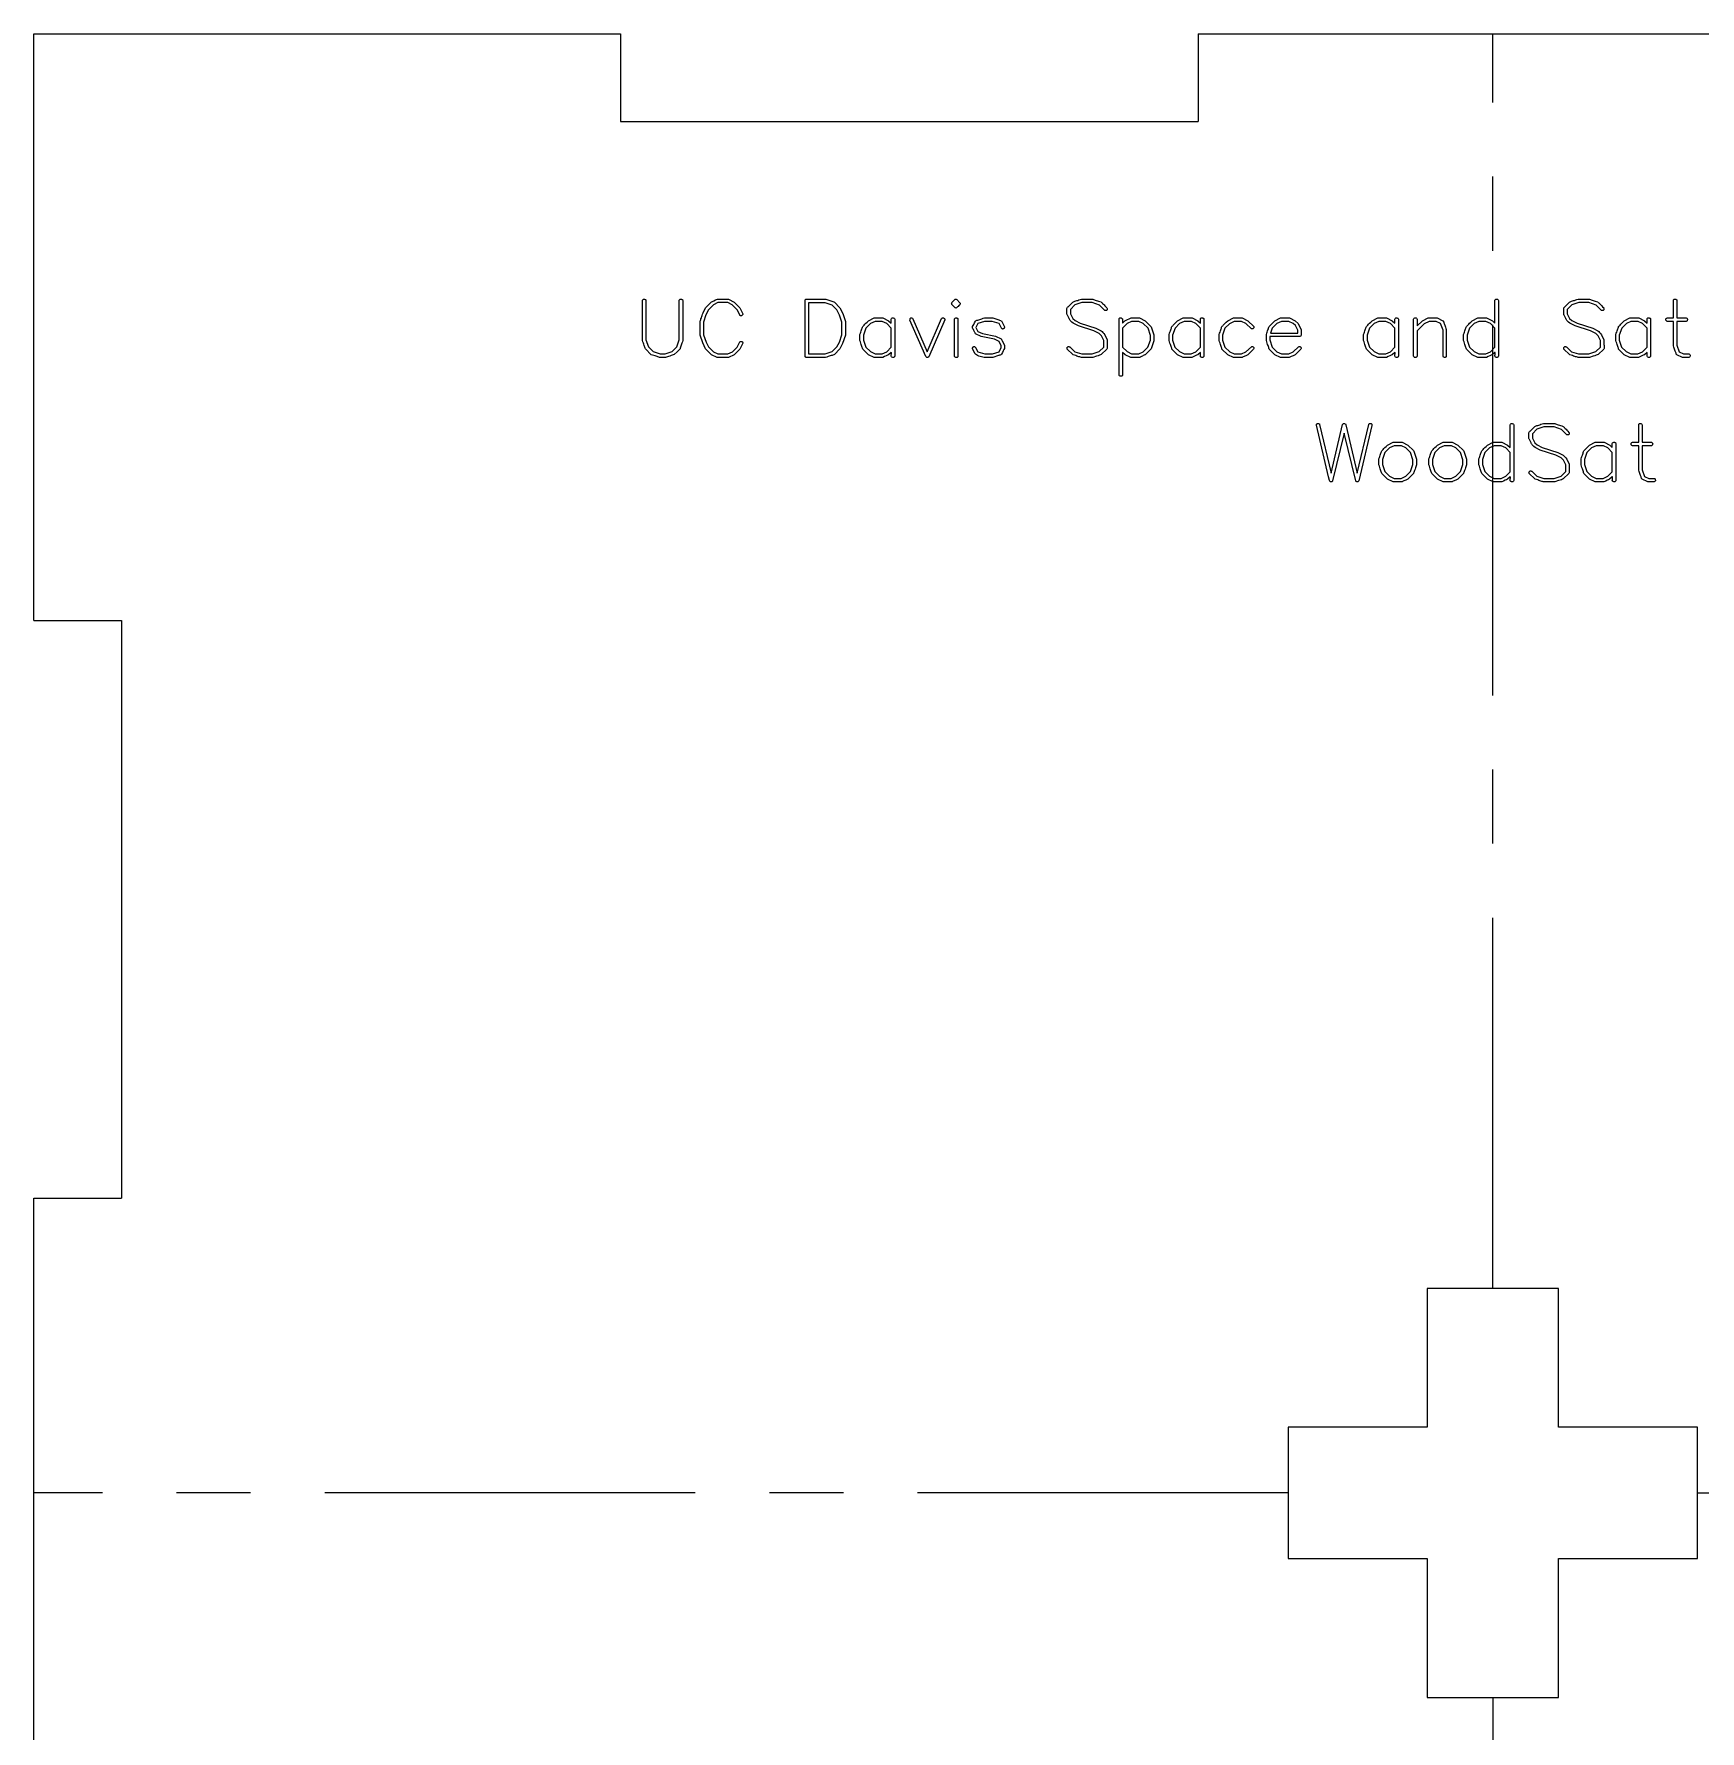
# Model space of a CAD drawing. Header units: millimetres. Extents: x 0 to 100, y -15 to 100.
# Drawn here: x 0 to 57.1, y 41.8 to 100 of the extents above; entities that cross this region are included whole.
import ezdxf

# ---------------------------------------------------------------- set-up
doc = ezdxf.new("R2010")
doc.units = ezdxf.units.MM
doc.linetypes.add('CENTERX2', pattern=[20.32, 12.7, -2.54, 2.54, -2.54])

msp = doc.modelspace()

# ---------------------------------------------------------------- linework, layer by layer
at = {"color": 7, "linetype": 'Continuous', "lineweight": 25}
for p, q in [((0, 79.9), (0, 100)), ((0, 100), (20.1, 100)), ((20.1, 100), (20.1, 97)), ((39.9, 100), (39.9, 97)), ((39.9, 100), (60.1, 100)), ((20.1, 97), (39.9, 97)), ((0, 79.9), (3, 79.9)), ((3, 79.9), (3, 60.1)), ((0, 39.9), (0, 60.1)), ((0, 60.1), (3, 60.1)), ((52.25, 57.013), (47.75, 57.013)), ((47.75, 57.013), (47.75, 52.25)), ((52.25, 52.25), (52.25, 57.013)), ((47.75, 52.25), (42.987, 52.25)), ((42.987, 52.25), (42.987, 47.75)), ((57.013, 52.25), (52.25, 52.25)), ((57.013, 47.75), (57.013, 52.25)), ((42.987, 47.75), (47.75, 47.75)), ((47.75, 47.75), (47.75, 42.987)), ((52.25, 42.987), (52.25, 47.75)), ((52.25, 47.75), (57.013, 47.75)), ((47.75, 42.987), (52.25, 42.987))]:
    msp.add_line(p, q, dxfattribs=at)
at = {"color": 7, "linetype": 'CENTERX2'}
for p, q in [((50, 57.013), (50, 100)), ((42.987, 50), (0, 50)), ((57.013, 50), (100, 50)), ((50, 42.987), (50, 0))]:
    msp.add_line(p, q, dxfattribs=at)
at = {"color": 7, "linetype": 'Continuous', "flags": 128}
for points in [[(20.973, 90.883), (20.976, 90.867), (20.976, 90.867), (20.976, 89.514), (20.976, 89.514), (21.057, 89.273), (21.057, 89.273), (21.217, 89.113), (21.217, 89.113), (21.464, 89.032), (21.464, 89.032), (21.634, 89.032), (21.634, 89.032), (21.875, 89.113), (21.875, 89.113), (22.035, 89.273), (22.035, 89.273), (22.119, 89.523), (22.119, 89.523), (22.119, 90.875), (22.119, 90.875), (22.126, 90.889), (22.136, 90.901), (22.148, 90.908), (22.163, 90.913), (22.163, 90.913), (22.189, 90.911), (22.209, 90.905), (22.224, 90.896), (22.232, 90.883), (22.232, 90.883), (22.238, 90.867), (22.238, 90.867), (22.238, 89.497), (22.238, 89.497), (22.222, 89.451), (22.208, 89.408), (22.194, 89.368), (22.182, 89.331), (22.17, 89.296), (22.16, 89.265), (22.151, 89.237), (22.142, 89.212), (22.142, 89.212), (22.043, 89.11), (21.94, 89.011), (21.94, 89.011), (21.913, 89.001), (21.879, 88.989), (21.839, 88.976), (21.794, 88.962), (21.748, 88.947), (21.709, 88.934), (21.677, 88.923), (21.65, 88.913), (21.65, 88.913), (21.44, 88.913), (21.44, 88.913), (21.415, 88.921), (21.387, 88.931), (21.356, 88.941), (21.323, 88.952), (21.286, 88.964), (21.246, 88.977), (21.204, 88.991), (21.158, 89.005), (21.158, 89.005), (20.956, 89.206), (20.956, 89.206), (20.947, 89.232), (20.937, 89.261), (20.926, 89.293), (20.914, 89.328), (20.902, 89.366), (20.888, 89.407), (20.873, 89.45), (20.857, 89.497), (20.857, 89.497), (20.857, 90.875), (20.857, 90.875), (20.864, 90.889), (20.875, 90.901), (20.888, 90.908), (20.906, 90.913), (20.906, 90.913), (20.927, 90.911), (20.945, 90.905), (20.961, 90.896), (20.973, 90.883)], [(24, 90.811), (24.192, 90.612), (24.192, 90.612), (24.293, 90.408), (24.293, 90.408), (24.291, 90.388), (24.286, 90.372), (24.278, 90.358), (24.266, 90.347), (24.266, 90.347), (24.246, 90.341), (24.236, 90.338), (24.236, 90.338), (24.225, 90.339), (24.217, 90.341), (24.217, 90.341), (24.209, 90.344), (24.202, 90.35), (24.195, 90.359), (24.188, 90.371), (24.188, 90.371), (24.101, 90.544), (24.101, 90.544), (23.933, 90.714), (23.933, 90.714), (23.777, 90.794), (23.777, 90.794), (23.442, 90.794), (23.442, 90.794), (23.288, 90.713), (23.288, 90.713), (23.12, 90.548), (23.12, 90.548), (23.031, 90.37), (23.031, 90.37), (22.952, 90.128), (22.952, 90.128), (22.952, 89.69), (22.952, 89.69), (23.036, 89.437), (23.036, 89.437), (23.123, 89.275), (23.123, 89.275), (23.288, 89.11), (23.288, 89.11), (23.444, 89.032), (23.444, 89.032), (23.779, 89.032), (23.779, 89.032), (23.936, 89.108), (23.936, 89.108), (24.101, 89.271), (24.101, 89.271), (24.193, 89.447), (24.193, 89.447), (24.202, 89.455), (24.215, 89.46), (24.231, 89.464), (24.25, 89.465), (24.25, 89.465), (24.266, 89.458), (24.279, 89.449), (24.288, 89.437), (24.293, 89.422), (24.293, 89.422), (24.293, 89.398), (24.293, 89.398), (24.273, 89.361), (24.25, 89.316), (24.223, 89.262), (24.192, 89.201), (24.192, 89.201), (23.997, 89.006), (23.997, 89.006), (23.804, 88.913), (23.804, 88.913), (23.411, 88.913), (23.411, 88.913), (23.218, 89.008), (23.218, 89.008), (23.018, 89.211), (23.018, 89.211), (22.923, 89.41), (22.923, 89.41), (22.833, 89.676), (22.833, 89.676), (22.833, 90.156), (22.833, 90.156), (22.842, 90.181), (22.851, 90.21), (22.861, 90.241), (22.874, 90.275), (22.887, 90.312), (22.901, 90.351), (22.917, 90.393), (22.934, 90.438), (22.934, 90.438), (23.02, 90.617), (23.02, 90.617), (23.221, 90.815), (23.221, 90.815), (23.259, 90.834), (23.305, 90.857), (23.36, 90.883), (23.425, 90.913), (23.425, 90.913), (23.804, 90.91), (23.804, 90.91), (24, 90.811)], [(27.419, 90.818), (27.432, 90.807), (27.432, 90.807), (27.624, 90.614), (27.624, 90.614), (27.719, 90.415), (27.719, 90.415), (27.81, 90.149), (27.81, 90.149), (27.81, 89.677), (27.81, 89.677), (27.711, 89.391), (27.711, 89.391), (27.621, 89.206), (27.621, 89.206), (27.432, 89.016), (27.432, 89.016), (27.41, 89.003), (27.41, 89.003), (27.385, 88.995), (27.358, 88.986), (27.327, 88.976), (27.294, 88.965), (27.257, 88.953), (27.217, 88.941), (27.174, 88.927), (27.129, 88.913), (27.129, 88.913), (26.467, 88.913), (26.467, 88.913), (26.452, 88.919), (26.441, 88.928), (26.433, 88.94), (26.429, 88.956), (26.429, 88.956), (26.429, 90.875), (26.429, 90.875), (26.436, 90.889), (26.446, 90.901), (26.459, 90.908), (26.475, 90.913), (26.475, 90.913), (27.137, 90.913), (27.137, 90.913), (27.419, 90.818)], [(27.356, 90.703), (27.115, 90.783), (27.115, 90.783), (26.548, 90.786), (26.548, 90.786), (26.548, 89.032), (26.548, 89.032), (27.113, 89.032), (27.113, 89.032), (27.359, 89.113), (27.359, 89.113), (27.519, 89.274), (27.519, 89.274), (27.603, 89.433), (27.603, 89.433), (27.69, 89.691), (27.69, 89.691), (27.69, 90.122), (27.69, 90.122), (27.609, 90.366), (27.609, 90.366), (27.519, 90.544), (27.519, 90.544), (27.356, 90.703)], [(31.631, 90.902), (31.737, 90.789), (31.737, 90.789), (31.743, 90.774), (31.745, 90.761), (31.745, 90.761), (31.743, 90.744), (31.734, 90.726), (31.721, 90.708), (31.702, 90.689), (31.702, 90.689), (31.675, 90.663), (31.655, 90.644), (31.641, 90.63), (31.634, 90.621), (31.634, 90.621), (31.615, 90.611), (31.596, 90.607), (31.596, 90.607), (31.584, 90.609), (31.574, 90.613), (31.574, 90.613), (31.558, 90.624), (31.558, 90.624), (31.458, 90.731), (31.458, 90.731), (31.455, 90.737), (31.454, 90.746), (31.453, 90.759), (31.452, 90.775), (31.452, 90.775), (31.461, 90.792), (31.461, 90.792), (31.564, 90.899), (31.564, 90.899), (31.576, 90.91), (31.596, 90.913), (31.596, 90.913), (31.612, 90.91), (31.631, 90.902)], [(36.294, 90.91), (36.318, 90.901), (36.346, 90.892), (36.376, 90.881), (36.41, 90.87), (36.446, 90.857), (36.485, 90.844), (36.528, 90.83), (36.573, 90.815), (36.573, 90.815), (36.588, 90.802), (36.606, 90.785), (36.626, 90.764), (36.651, 90.74), (36.677, 90.713), (36.707, 90.682), (36.74, 90.647), (36.775, 90.609), (36.775, 90.609), (36.783, 90.593), (36.786, 90.576), (36.786, 90.576), (36.785, 90.566), (36.783, 90.559), (36.783, 90.559), (36.778, 90.545), (36.769, 90.534), (36.757, 90.526), (36.742, 90.52), (36.742, 90.52), (36.725, 90.521), (36.71, 90.523), (36.699, 90.526), (36.69, 90.531), (36.69, 90.531), (36.516, 90.711), (36.516, 90.711), (36.27, 90.794), (36.27, 90.794), (35.919, 90.794), (35.919, 90.794), (35.679, 90.715), (35.679, 90.715), (35.524, 90.558), (35.524, 90.558), (35.524, 90.414), (35.524, 90.414), (35.606, 90.254), (35.606, 90.254), (35.682, 90.181), (35.682, 90.181), (35.862, 90.094), (35.862, 90.094), (36.399, 89.916), (36.399, 89.916), (36.578, 89.824), (36.578, 89.824), (36.605, 89.799), (36.634, 89.767), (36.667, 89.729), (36.704, 89.685), (36.704, 89.685), (36.783, 89.523), (36.783, 89.523), (36.784, 89.497), (36.784, 89.468), (36.785, 89.435), (36.785, 89.399), (36.785, 89.36), (36.786, 89.318), (36.786, 89.273), (36.786, 89.225), (36.786, 89.225), (36.775, 89.203), (36.775, 89.203), (36.581, 89.013), (36.581, 89.013), (36.553, 89.001), (36.516, 88.987), (36.469, 88.971), (36.414, 88.953), (36.414, 88.953), (36.288, 88.913), (36.288, 88.913), (35.897, 88.913), (35.897, 88.913), (35.872, 88.921), (35.844, 88.93), (35.814, 88.94), (35.781, 88.95), (35.744, 88.963), (35.705, 88.976), (35.663, 88.99), (35.618, 89.006), (35.618, 89.006), (35.602, 89.016), (35.602, 89.016), (35.41, 89.201), (35.41, 89.201), (35.406, 89.217), (35.405, 89.244), (35.405, 89.244), (35.411, 89.258), (35.421, 89.27), (35.433, 89.279), (35.448, 89.286), (35.448, 89.286), (35.466, 89.285), (35.48, 89.283), (35.491, 89.279), (35.5, 89.273), (35.5, 89.273), (35.674, 89.109), (35.674, 89.109), (35.916, 89.032), (35.916, 89.032), (36.27, 89.032), (36.27, 89.032), (36.509, 89.113), (36.509, 89.113), (36.667, 89.267), (36.667, 89.267), (36.667, 89.497), (36.667, 89.497), (36.585, 89.657), (36.585, 89.657), (36.506, 89.735), (36.506, 89.735), (36.327, 89.822), (36.327, 89.822), (35.794, 89.998), (35.794, 89.998), (35.612, 90.09), (35.612, 90.09), (35.574, 90.125), (35.538, 90.161), (35.538, 90.161), (35.517, 90.182), (35.501, 90.202), (35.488, 90.221), (35.481, 90.239), (35.481, 90.239), (35.475, 90.253), (35.466, 90.27), (35.456, 90.291), (35.444, 90.315), (35.432, 90.339), (35.422, 90.36), (35.413, 90.378), (35.405, 90.393), (35.405, 90.393), (35.405, 90.596), (35.405, 90.596), (35.411, 90.616), (35.428, 90.635), (35.438, 90.645), (35.446, 90.651), (35.451, 90.656), (35.454, 90.658), (35.454, 90.658), (35.605, 90.81), (35.605, 90.81), (35.624, 90.821), (35.624, 90.821), (35.648, 90.83), (35.676, 90.839), (35.706, 90.849), (35.74, 90.86), (35.776, 90.871), (35.815, 90.883), (35.858, 90.896), (35.903, 90.91), (35.903, 90.91), (35.913, 90.913), (35.913, 90.913), (36.294, 90.91)], [(50.185, 90.886), (50.19, 90.867), (50.19, 90.867), (50.19, 88.954), (50.19, 88.954), (50.185, 88.938), (50.176, 88.926), (50.162, 88.918), (50.144, 88.913), (50.144, 88.913), (50.121, 88.914), (50.103, 88.919), (50.088, 88.927), (50.077, 88.939), (50.077, 88.939), (50.071, 88.952), (50.071, 88.952), (50.073, 88.984), (50.075, 89.011), (50.076, 89.035), (50.076, 89.054), (50.076, 89.069), (50.075, 89.08), (50.073, 89.086), (50.071, 89.088), (50.071, 89.088), (49.98, 89.006), (49.98, 89.006), (49.942, 88.987), (49.897, 88.966), (49.844, 88.941), (49.783, 88.913), (49.783, 88.913), (49.486, 88.913), (49.486, 88.913), (49.291, 89.007), (49.291, 89.007), (49.097, 89.203), (49.097, 89.203), (49.089, 89.229), (49.079, 89.257), (49.068, 89.289), (49.057, 89.323), (49.044, 89.361), (49.031, 89.401), (49.016, 89.444), (49, 89.491), (49, 89.491), (49, 89.697), (49, 89.697), (49.016, 89.742), (49.03, 89.783), (49.044, 89.822), (49.056, 89.858), (49.067, 89.891), (49.077, 89.922), (49.087, 89.949), (49.094, 89.974), (49.094, 89.974), (49.097, 89.977), (49.107, 89.987), (49.122, 90.002), (49.144, 90.023), (49.172, 90.051), (49.205, 90.085), (49.245, 90.125), (49.291, 90.171), (49.291, 90.171), (49.486, 90.267), (49.486, 90.267), (49.505, 90.27), (49.505, 90.27), (49.788, 90.267), (49.788, 90.267), (49.983, 90.174), (49.983, 90.174), (50.071, 90.086), (50.071, 90.086), (50.071, 90.872), (50.071, 90.872), (50.078, 90.888), (50.088, 90.9), (50.102, 90.908), (50.12, 90.913), (50.12, 90.913), (50.142, 90.911), (50.16, 90.906), (50.174, 90.898), (50.185, 90.886)], [(53.317, 90.91), (53.342, 90.901), (53.37, 90.892), (53.4, 90.881), (53.434, 90.87), (53.47, 90.857), (53.509, 90.844), (53.551, 90.83), (53.596, 90.815), (53.596, 90.815), (53.612, 90.802), (53.629, 90.785), (53.65, 90.764), (53.674, 90.74), (53.701, 90.713), (53.731, 90.682), (53.763, 90.647), (53.799, 90.609), (53.799, 90.609), (53.807, 90.593), (53.81, 90.576), (53.81, 90.576), (53.809, 90.566), (53.807, 90.559), (53.807, 90.559), (53.801, 90.545), (53.793, 90.534), (53.781, 90.526), (53.766, 90.52), (53.766, 90.52), (53.749, 90.521), (53.734, 90.523), (53.722, 90.526), (53.714, 90.531), (53.714, 90.531), (53.54, 90.711), (53.54, 90.711), (53.294, 90.794), (53.294, 90.794), (52.943, 90.794), (52.943, 90.794), (52.703, 90.715), (52.703, 90.715), (52.548, 90.558), (52.548, 90.558), (52.548, 90.414), (52.548, 90.414), (52.629, 90.254), (52.629, 90.254), (52.706, 90.181), (52.706, 90.181), (52.885, 90.094), (52.885, 90.094), (53.423, 89.916), (53.423, 89.916), (53.602, 89.824), (53.602, 89.824), (53.629, 89.799), (53.658, 89.767), (53.691, 89.729), (53.728, 89.685), (53.728, 89.685), (53.807, 89.523), (53.807, 89.523), (53.808, 89.497), (53.808, 89.468), (53.808, 89.435), (53.809, 89.399), (53.809, 89.36), (53.81, 89.318), (53.81, 89.273), (53.81, 89.225), (53.81, 89.225), (53.799, 89.203), (53.799, 89.203), (53.605, 89.013), (53.605, 89.013), (53.577, 89.001), (53.539, 88.987), (53.493, 88.971), (53.438, 88.953), (53.438, 88.953), (53.312, 88.913), (53.312, 88.913), (52.921, 88.913), (52.921, 88.913), (52.896, 88.921), (52.868, 88.93), (52.838, 88.94), (52.805, 88.95), (52.768, 88.963), (52.729, 88.976), (52.687, 88.99), (52.642, 89.006), (52.642, 89.006), (52.625, 89.016), (52.625, 89.016), (52.434, 89.201), (52.434, 89.201), (52.43, 89.217), (52.429, 89.244), (52.429, 89.244), (52.435, 89.258), (52.445, 89.27), (52.457, 89.279), (52.472, 89.286), (52.472, 89.286), (52.49, 89.285), (52.504, 89.283), (52.515, 89.279), (52.524, 89.273), (52.524, 89.273), (52.698, 89.109), (52.698, 89.109), (52.94, 89.032), (52.94, 89.032), (53.294, 89.032), (53.294, 89.032), (53.533, 89.113), (53.533, 89.113), (53.69, 89.267), (53.69, 89.267), (53.69, 89.497), (53.69, 89.497), (53.609, 89.657), (53.609, 89.657), (53.53, 89.735), (53.53, 89.735), (53.35, 89.822), (53.35, 89.822), (52.817, 89.998), (52.817, 89.998), (52.635, 90.09), (52.635, 90.09), (52.598, 90.125), (52.562, 90.161), (52.562, 90.161), (52.541, 90.182), (52.525, 90.202), (52.512, 90.221), (52.505, 90.239), (52.505, 90.239), (52.499, 90.253), (52.49, 90.27), (52.48, 90.291), (52.468, 90.315), (52.456, 90.339), (52.445, 90.36), (52.436, 90.378), (52.429, 90.393), (52.429, 90.393), (52.429, 90.596), (52.429, 90.596), (52.435, 90.616), (52.452, 90.635), (52.462, 90.645), (52.47, 90.651), (52.475, 90.656), (52.478, 90.658), (52.478, 90.658), (52.628, 90.81), (52.628, 90.81), (52.647, 90.821), (52.647, 90.821), (52.672, 90.83), (52.7, 90.839), (52.73, 90.849), (52.764, 90.86), (52.8, 90.871), (52.839, 90.883), (52.881, 90.896), (52.926, 90.91), (52.926, 90.91), (52.937, 90.913), (52.937, 90.913), (53.317, 90.91)], [(56.31, 90.866), (56.31, 90.27), (56.31, 90.27), (56.628, 90.27), (56.628, 90.27), (56.644, 90.264), (56.656, 90.254), (56.664, 90.241), (56.669, 90.224), (56.669, 90.224), (56.667, 90.202), (56.663, 90.184), (56.655, 90.17), (56.644, 90.16), (56.644, 90.16), (56.623, 90.151), (56.623, 90.151), (56.31, 90.151), (56.31, 90.151), (56.31, 89.33), (56.31, 89.33), (56.388, 89.101), (56.388, 89.101), (56.535, 89.032), (56.535, 89.032), (56.715, 89.032), (56.715, 89.032), (56.735, 89.025), (56.75, 89.013), (56.758, 88.995), (56.761, 88.972), (56.761, 88.972), (56.759, 88.953), (56.753, 88.939), (56.753, 88.939), (56.737, 88.922), (56.715, 88.913), (56.715, 88.913), (56.503, 88.913), (56.503, 88.913), (56.306, 89.009), (56.306, 89.009), (56.296, 89.016), (56.288, 89.027), (56.282, 89.04), (56.278, 89.058), (56.278, 89.058), (56.27, 89.08), (56.262, 89.104), (56.252, 89.132), (56.241, 89.163), (56.23, 89.196), (56.218, 89.232), (56.205, 89.27), (56.19, 89.312), (56.19, 89.312), (56.19, 90.151), (56.19, 90.151), (55.974, 90.151), (55.974, 90.151), (55.958, 90.157), (55.946, 90.166), (55.937, 90.176), (55.931, 90.188), (55.931, 90.188), (55.929, 90.199), (55.929, 90.213), (55.929, 90.213), (55.932, 90.236), (55.943, 90.251), (55.959, 90.263), (55.976, 90.27), (55.976, 90.27), (56.19, 90.27), (56.19, 90.27), (56.19, 90.874), (56.19, 90.874), (56.196, 90.889), (56.206, 90.9), (56.22, 90.908), (56.237, 90.913), (56.237, 90.913), (56.266, 90.91), (56.287, 90.901), (56.302, 90.886), (56.31, 90.866)], [(29.292, 90.174), (29.381, 90.086), (29.381, 90.086), (29.381, 90.229), (29.381, 90.229), (29.387, 90.245), (29.397, 90.257), (29.411, 90.266), (29.429, 90.27), (29.429, 90.27), (29.451, 90.269), (29.469, 90.264), (29.484, 90.256), (29.494, 90.246), (29.494, 90.246), (29.5, 90.224), (29.5, 90.224), (29.5, 88.959), (29.5, 88.959), (29.496, 88.944), (29.488, 88.931), (29.477, 88.921), (29.463, 88.913), (29.463, 88.913), (29.432, 88.915), (29.407, 88.923), (29.39, 88.935), (29.381, 88.952), (29.381, 88.952), (29.383, 88.984), (29.384, 89.011), (29.385, 89.035), (29.386, 89.054), (29.385, 89.069), (29.384, 89.08), (29.383, 89.086), (29.381, 89.088), (29.381, 89.088), (29.289, 89.006), (29.289, 89.006), (29.251, 88.987), (29.206, 88.966), (29.153, 88.941), (29.092, 88.913), (29.092, 88.913), (28.795, 88.913), (28.795, 88.913), (28.601, 89.007), (28.601, 89.007), (28.407, 89.203), (28.407, 89.203), (28.398, 89.229), (28.388, 89.257), (28.378, 89.289), (28.366, 89.323), (28.353, 89.361), (28.34, 89.401), (28.325, 89.444), (28.31, 89.491), (28.31, 89.491), (28.31, 89.697), (28.31, 89.697), (28.325, 89.742), (28.34, 89.783), (28.353, 89.822), (28.366, 89.858), (28.377, 89.891), (28.387, 89.922), (28.396, 89.949), (28.404, 89.974), (28.404, 89.974), (28.407, 89.977), (28.416, 89.987), (28.432, 90.002), (28.453, 90.023), (28.481, 90.051), (28.515, 90.085), (28.555, 90.125), (28.601, 90.171), (28.601, 90.171), (28.795, 90.267), (28.795, 90.267), (28.809, 90.27), (28.809, 90.27), (29.097, 90.267), (29.097, 90.267), (29.292, 90.174)], [(29.225, 90.074), (29.073, 90.151), (29.073, 90.151), (28.826, 90.151), (28.826, 90.151), (28.67, 90.074), (28.67, 90.074), (28.512, 89.917), (28.512, 89.917), (28.429, 89.679), (28.429, 89.679), (28.429, 89.511), (28.429, 89.511), (28.509, 89.269), (28.509, 89.269), (28.667, 89.112), (28.667, 89.112), (28.826, 89.032), (28.826, 89.032), (29.07, 89.032), (29.07, 89.032), (29.225, 89.109), (29.225, 89.109), (29.381, 89.261), (29.381, 89.261), (29.381, 89.922), (29.381, 89.922), (29.225, 90.074)], [(30.127, 90.24), (30.616, 89.107), (30.616, 89.107), (31.108, 90.243), (31.108, 90.243), (31.118, 90.255), (31.129, 90.263), (31.141, 90.268), (31.154, 90.27), (31.154, 90.27), (31.173, 90.266), (31.189, 90.259), (31.202, 90.25), (31.212, 90.238), (31.212, 90.238), (31.214, 90.224), (31.214, 90.203), (31.214, 90.203), (30.665, 88.934), (30.665, 88.934), (30.654, 88.925), (30.642, 88.918), (30.63, 88.914), (30.616, 88.913), (30.616, 88.913), (30.601, 88.915), (30.587, 88.921), (30.575, 88.931), (30.565, 88.945), (30.565, 88.945), (30.024, 90.197), (30.024, 90.197), (30.025, 90.217), (30.028, 90.234), (30.032, 90.246), (30.039, 90.255), (30.057, 90.266), (30.081, 90.27), (30.081, 90.27), (30.092, 90.269), (30.101, 90.264), (30.113, 90.256), (30.127, 90.24)], [(31.661, 90.243), (31.667, 90.224), (31.667, 90.224), (31.667, 88.953), (31.667, 88.953), (31.661, 88.937), (31.652, 88.926), (31.638, 88.917), (31.62, 88.913), (31.62, 88.913), (31.596, 88.915), (31.577, 88.92), (31.563, 88.929), (31.554, 88.942), (31.554, 88.942), (31.548, 88.953), (31.548, 88.953), (31.548, 90.227), (31.548, 90.227), (31.554, 90.242), (31.564, 90.254), (31.577, 90.263), (31.594, 90.27), (31.594, 90.27), (31.617, 90.269), (31.635, 90.263), (31.65, 90.255), (31.661, 90.243)], [(32.867, 90.267), (32.931, 90.246), (32.999, 90.224), (33.07, 90.199), (33.145, 90.173), (33.145, 90.173), (33.157, 90.164), (33.17, 90.149), (33.17, 90.149), (33.262, 89.958), (33.262, 89.958), (33.26, 89.939), (33.256, 89.923), (33.249, 89.91), (33.239, 89.902), (33.219, 89.892), (33.205, 89.888), (33.205, 89.888), (33.202, 89.888), (33.197, 89.888), (33.197, 89.888), (33.192, 89.89), (33.189, 89.891), (33.189, 89.891), (33.175, 89.9), (33.159, 89.917), (33.159, 89.917), (33.076, 90.075), (33.076, 90.075), (32.843, 90.151), (32.843, 90.151), (32.583, 90.151), (32.583, 90.151), (32.354, 90.076), (32.354, 90.076), (32.286, 89.944), (32.286, 89.944), (32.354, 89.808), (32.354, 89.808), (32.511, 89.73), (32.511, 89.73), (32.958, 89.642), (32.958, 89.642), (33.154, 89.548), (33.154, 89.548), (33.158, 89.542), (33.165, 89.529), (33.175, 89.51), (33.189, 89.484), (33.189, 89.484), (33.262, 89.336), (33.262, 89.336), (33.265, 89.326), (33.267, 89.313), (33.265, 89.298), (33.262, 89.28), (33.262, 89.28), (33.262, 89.261), (33.262, 89.246), (33.262, 89.234), (33.262, 89.224), (33.262, 89.224), (33.243, 89.186), (33.22, 89.141), (33.194, 89.087), (33.164, 89.026), (33.164, 89.026), (33.141, 89.009), (33.11, 88.996), (33.11, 88.996), (33.087, 88.988), (33.069, 88.982), (33.058, 88.978), (33.054, 88.977), (33.054, 88.977), (32.859, 88.913), (32.859, 88.913), (32.561, 88.913), (32.561, 88.913), (32.475, 88.937), (32.388, 88.963), (32.388, 88.963), (32.338, 88.983), (32.298, 89.004), (32.269, 89.028), (32.25, 89.053), (32.25, 89.053), (32.167, 89.215), (32.167, 89.215), (32.167, 89.233), (32.17, 89.247), (32.174, 89.258), (32.18, 89.265), (32.18, 89.265), (32.189, 89.274), (32.2, 89.281), (32.212, 89.285), (32.226, 89.286), (32.226, 89.286), (32.237, 89.285), (32.247, 89.281), (32.259, 89.272), (32.275, 89.255), (32.275, 89.255), (32.351, 89.106), (32.351, 89.106), (32.593, 89.032), (32.593, 89.032), (32.85, 89.032), (32.85, 89.032), (33.078, 89.109), (33.078, 89.109), (33.148, 89.254), (33.148, 89.254), (33.148, 89.315), (33.148, 89.315), (33.075, 89.465), (33.075, 89.465), (32.921, 89.54), (32.921, 89.54), (32.462, 89.633), (32.462, 89.633), (32.275, 89.727), (32.275, 89.727), (32.259, 89.743), (32.259, 89.743), (32.253, 89.757), (32.245, 89.773), (32.236, 89.792), (32.225, 89.815), (32.213, 89.84), (32.199, 89.868), (32.183, 89.899), (32.167, 89.933), (32.167, 89.933), (32.167, 89.946), (32.167, 89.946), (32.167, 89.963), (32.169, 89.973), (32.169, 89.973), (32.188, 90.007), (32.209, 90.048), (32.235, 90.097), (32.264, 90.155), (32.264, 90.155), (32.276, 90.169), (32.294, 90.179), (32.294, 90.179), (32.319, 90.187), (32.347, 90.196), (32.378, 90.206), (32.413, 90.217), (32.45, 90.228), (32.49, 90.241), (32.534, 90.255), (32.58, 90.27), (32.58, 90.27), (32.867, 90.267)], [(38.088, 90.171), (38.281, 89.98), (38.281, 89.98), (38.288, 89.958), (38.299, 89.929), (38.299, 89.929), (38.381, 89.687), (38.381, 89.687), (38.381, 89.488), (38.381, 89.488), (38.286, 89.206), (38.286, 89.206), (38.086, 89.007), (38.086, 89.007), (38.068, 88.999), (38.046, 88.989), (38.02, 88.976), (37.99, 88.961), (37.96, 88.946), (37.935, 88.933), (37.914, 88.922), (37.897, 88.913), (37.897, 88.913), (37.591, 88.913), (37.591, 88.913), (37.396, 89.008), (37.396, 89.008), (37.31, 89.088), (37.31, 89.088), (37.31, 88.314), (37.31, 88.314), (37.303, 88.297), (37.294, 88.285), (37.283, 88.276), (37.27, 88.273), (37.27, 88.273), (37.26, 88.271), (37.247, 88.27), (37.247, 88.27), (37.222, 88.273), (37.205, 88.282), (37.194, 88.296), (37.19, 88.316), (37.19, 88.316), (37.19, 90.232), (37.19, 90.232), (37.196, 90.247), (37.206, 90.258), (37.219, 90.266), (37.237, 90.27), (37.237, 90.27), (37.257, 90.268), (37.275, 90.263), (37.289, 90.253), (37.302, 90.24), (37.302, 90.24), (37.302, 90.212), (37.302, 90.177), (37.303, 90.136), (37.304, 90.089), (37.304, 90.089), (37.391, 90.171), (37.391, 90.171), (37.43, 90.19), (37.477, 90.213), (37.534, 90.24), (37.6, 90.27), (37.6, 90.27), (37.893, 90.267), (37.893, 90.267), (38.088, 90.171)], [(38.02, 90.074), (37.865, 90.151), (37.865, 90.151), (37.618, 90.151), (37.618, 90.151), (37.465, 90.076), (37.465, 90.076), (37.31, 89.922), (37.31, 89.922), (37.31, 89.261), (37.31, 89.261), (37.463, 89.112), (37.463, 89.112), (37.619, 89.032), (37.619, 89.032), (37.864, 89.032), (37.864, 89.032), (38.02, 89.107), (38.02, 89.107), (38.181, 89.269), (38.181, 89.269), (38.262, 89.506), (38.262, 89.506), (38.262, 89.671), (38.262, 89.671), (38.182, 89.914), (38.182, 89.914), (38.02, 90.074)], [(39.887, 90.174), (39.976, 90.086), (39.976, 90.086), (39.976, 90.229), (39.976, 90.229), (39.983, 90.245), (39.993, 90.257), (40.007, 90.266), (40.025, 90.27), (40.025, 90.27), (40.047, 90.269), (40.065, 90.264), (40.079, 90.256), (40.09, 90.246), (40.09, 90.246), (40.095, 90.224), (40.095, 90.224), (40.095, 88.959), (40.095, 88.959), (40.091, 88.944), (40.083, 88.931), (40.073, 88.921), (40.058, 88.913), (40.058, 88.913), (40.027, 88.915), (40.002, 88.923), (39.985, 88.935), (39.976, 88.952), (39.976, 88.952), (39.978, 88.984), (39.98, 89.011), (39.981, 89.035), (39.981, 89.054), (39.981, 89.069), (39.98, 89.08), (39.978, 89.086), (39.976, 89.088), (39.976, 89.088), (39.884, 89.006), (39.884, 89.006), (39.847, 88.987), (39.801, 88.966), (39.749, 88.941), (39.688, 88.913), (39.688, 88.913), (39.391, 88.913), (39.391, 88.913), (39.196, 89.007), (39.196, 89.007), (39.002, 89.203), (39.002, 89.203), (38.993, 89.229), (38.984, 89.257), (38.973, 89.289), (38.961, 89.323), (38.949, 89.361), (38.935, 89.401), (38.92, 89.444), (38.905, 89.491), (38.905, 89.491), (38.905, 89.697), (38.905, 89.697), (38.92, 89.742), (38.935, 89.783), (38.948, 89.822), (38.961, 89.858), (38.972, 89.891), (38.982, 89.922), (38.991, 89.949), (38.999, 89.974), (38.999, 89.974), (39.002, 89.977), (39.012, 89.987), (39.027, 90.002), (39.048, 90.023), (39.076, 90.051), (39.11, 90.085), (39.15, 90.125), (39.196, 90.171), (39.196, 90.171), (39.391, 90.267), (39.391, 90.267), (39.404, 90.27), (39.404, 90.27), (39.693, 90.267), (39.693, 90.267), (39.887, 90.174)], [(39.821, 90.074), (39.668, 90.151), (39.668, 90.151), (39.421, 90.151), (39.421, 90.151), (39.265, 90.074), (39.265, 90.074), (39.107, 89.917), (39.107, 89.917), (39.024, 89.679), (39.024, 89.679), (39.024, 89.511), (39.024, 89.511), (39.104, 89.269), (39.104, 89.269), (39.263, 89.112), (39.263, 89.112), (39.421, 89.032), (39.421, 89.032), (39.665, 89.032), (39.665, 89.032), (39.821, 89.109), (39.821, 89.109), (39.976, 89.261), (39.976, 89.261), (39.976, 89.922), (39.976, 89.922), (39.821, 90.074)], [(41.604, 90.173), (41.804, 89.974), (41.804, 89.974), (41.808, 89.959), (41.81, 89.945), (41.81, 89.945), (41.808, 89.928), (41.802, 89.918), (41.802, 89.918), (41.791, 89.906), (41.777, 89.898), (41.76, 89.893), (41.74, 89.891), (41.74, 89.891), (41.724, 89.896), (41.724, 89.896), (41.537, 90.077), (41.537, 90.077), (41.383, 90.151), (41.383, 90.151), (41.138, 90.151), (41.138, 90.151), (40.978, 90.071), (40.978, 90.071), (40.819, 89.912), (40.819, 89.912), (40.738, 89.673), (40.738, 89.673), (40.738, 89.505), (40.738, 89.505), (40.819, 89.269), (40.819, 89.269), (40.981, 89.109), (40.981, 89.109), (41.14, 89.032), (41.14, 89.032), (41.386, 89.032), (41.386, 89.032), (41.54, 89.106), (41.54, 89.106), (41.724, 89.278), (41.724, 89.278), (41.743, 89.284), (41.767, 89.286), (41.767, 89.286), (41.785, 89.277), (41.798, 89.267), (41.806, 89.256), (41.81, 89.244), (41.81, 89.244), (41.808, 89.22), (41.802, 89.201), (41.802, 89.201), (41.601, 89.006), (41.601, 89.006), (41.583, 88.997), (41.56, 88.986), (41.534, 88.974), (41.503, 88.959), (41.473, 88.945), (41.446, 88.933), (41.424, 88.922), (41.406, 88.913), (41.406, 88.913), (41.107, 88.913), (41.107, 88.913), (40.912, 89.007), (40.912, 89.007), (40.717, 89.203), (40.717, 89.203), (40.708, 89.229), (40.698, 89.257), (40.688, 89.289), (40.676, 89.323), (40.663, 89.361), (40.65, 89.401), (40.635, 89.444), (40.619, 89.491), (40.619, 89.491), (40.619, 89.697), (40.619, 89.697), (40.635, 89.742), (40.65, 89.783), (40.663, 89.822), (40.675, 89.858), (40.687, 89.891), (40.697, 89.922), (40.706, 89.949), (40.714, 89.974), (40.714, 89.974), (40.717, 89.977), (40.726, 89.987), (40.742, 90.002), (40.763, 90.023), (40.791, 90.051), (40.825, 90.085), (40.865, 90.125), (40.912, 90.171), (40.912, 90.171), (41.107, 90.267), (41.107, 90.267), (41.121, 90.27), (41.121, 90.27), (41.411, 90.267), (41.411, 90.267), (41.604, 90.173)], [(43.222, 90.174), (43.326, 90.072), (43.326, 90.072), (43.376, 89.974), (43.426, 89.875), (43.426, 89.875), (43.426, 89.673), (43.426, 89.673), (43.423, 89.659), (43.415, 89.647), (43.404, 89.638), (43.388, 89.63), (43.388, 89.63), (43.361, 89.627), (43.361, 89.627), (42.357, 89.627), (42.357, 89.627), (42.357, 89.512), (42.357, 89.512), (42.438, 89.27), (42.438, 89.27), (42.6, 89.11), (42.6, 89.11), (42.759, 89.032), (42.759, 89.032), (43.005, 89.032), (43.005, 89.032), (43.159, 89.106), (43.159, 89.106), (43.343, 89.278), (43.343, 89.278), (43.362, 89.284), (43.386, 89.286), (43.386, 89.286), (43.404, 89.277), (43.417, 89.267), (43.425, 89.256), (43.429, 89.244), (43.429, 89.244), (43.427, 89.22), (43.421, 89.201), (43.421, 89.201), (43.22, 89.006), (43.22, 89.006), (43.202, 88.997), (43.179, 88.986), (43.153, 88.974), (43.122, 88.959), (43.092, 88.945), (43.065, 88.933), (43.043, 88.922), (43.025, 88.913), (43.025, 88.913), (42.726, 88.913), (42.726, 88.913), (42.531, 89.007), (42.531, 89.007), (42.336, 89.203), (42.336, 89.203), (42.327, 89.229), (42.317, 89.257), (42.307, 89.289), (42.295, 89.323), (42.282, 89.361), (42.269, 89.401), (42.254, 89.444), (42.238, 89.491), (42.238, 89.491), (42.238, 89.697), (42.238, 89.697), (42.254, 89.742), (42.269, 89.783), (42.282, 89.822), (42.294, 89.858), (42.306, 89.891), (42.316, 89.922), (42.325, 89.949), (42.333, 89.974), (42.333, 89.974), (42.336, 89.977), (42.345, 89.987), (42.361, 90.002), (42.382, 90.023), (42.41, 90.051), (42.444, 90.085), (42.484, 90.125), (42.531, 90.171), (42.531, 90.171), (42.726, 90.267), (42.726, 90.267), (42.74, 90.27), (42.74, 90.27), (43.03, 90.267), (43.03, 90.267), (43.222, 90.174)], [(43.157, 90.073), (43.003, 90.151), (43.003, 90.151), (42.753, 90.151), (42.753, 90.151), (42.599, 90.078), (42.599, 90.078), (42.433, 89.92), (42.433, 89.92), (42.376, 89.746), (42.376, 89.746), (43.312, 89.746), (43.312, 89.746), (43.312, 89.85), (43.312, 89.85), (43.234, 90.003), (43.234, 90.003), (43.157, 90.073)], [(46.554, 90.174), (46.643, 90.086), (46.643, 90.086), (46.643, 90.229), (46.643, 90.229), (46.649, 90.245), (46.659, 90.257), (46.673, 90.266), (46.691, 90.27), (46.691, 90.27), (46.713, 90.269), (46.731, 90.264), (46.746, 90.256), (46.756, 90.246), (46.756, 90.246), (46.762, 90.224), (46.762, 90.224), (46.762, 88.959), (46.762, 88.959), (46.757, 88.944), (46.75, 88.931), (46.739, 88.921), (46.725, 88.913), (46.725, 88.913), (46.693, 88.915), (46.669, 88.923), (46.652, 88.935), (46.643, 88.952), (46.643, 88.952), (46.645, 88.984), (46.646, 89.011), (46.647, 89.035), (46.648, 89.054), (46.647, 89.069), (46.646, 89.08), (46.645, 89.086), (46.643, 89.088), (46.643, 89.088), (46.551, 89.006), (46.551, 89.006), (46.513, 88.987), (46.468, 88.966), (46.415, 88.941), (46.354, 88.913), (46.354, 88.913), (46.057, 88.913), (46.057, 88.913), (45.863, 89.007), (45.863, 89.007), (45.669, 89.203), (45.669, 89.203), (45.66, 89.229), (45.65, 89.257), (45.64, 89.289), (45.628, 89.323), (45.615, 89.361), (45.602, 89.401), (45.587, 89.444), (45.571, 89.491), (45.571, 89.491), (45.571, 89.697), (45.571, 89.697), (45.587, 89.742), (45.602, 89.783), (45.615, 89.822), (45.628, 89.858), (45.639, 89.891), (45.649, 89.922), (45.658, 89.949), (45.666, 89.974), (45.666, 89.974), (45.669, 89.977), (45.678, 89.987), (45.693, 90.002), (45.715, 90.023), (45.743, 90.051), (45.777, 90.085), (45.817, 90.125), (45.863, 90.171), (45.863, 90.171), (46.057, 90.267), (46.057, 90.267), (46.071, 90.27), (46.071, 90.27), (46.359, 90.267), (46.359, 90.267), (46.554, 90.174)], [(46.487, 90.074), (46.334, 90.151), (46.334, 90.151), (46.087, 90.151), (46.087, 90.151), (45.932, 90.074), (45.932, 90.074), (45.774, 89.917), (45.774, 89.917), (45.69, 89.679), (45.69, 89.679), (45.69, 89.511), (45.69, 89.511), (45.771, 89.269), (45.771, 89.269), (45.929, 89.112), (45.929, 89.112), (46.087, 89.032), (46.087, 89.032), (46.331, 89.032), (46.331, 89.032), (46.487, 89.109), (46.487, 89.109), (46.643, 89.261), (46.643, 89.261), (46.643, 89.922), (46.643, 89.922), (46.487, 90.074)], [(48.286, 90.171), (48.296, 90.164), (48.305, 90.153), (48.311, 90.139), (48.315, 90.122), (48.315, 90.122), (48.323, 90.1), (48.331, 90.074), (48.341, 90.046), (48.352, 90.016), (48.363, 89.982), (48.376, 89.946), (48.39, 89.908), (48.405, 89.867), (48.405, 89.867), (48.405, 88.95), (48.405, 88.95), (48.401, 88.938), (48.394, 88.928), (48.382, 88.919), (48.366, 88.913), (48.366, 88.913), (48.347, 88.914), (48.331, 88.917), (48.319, 88.921), (48.31, 88.927), (48.298, 88.943), (48.295, 88.958), (48.295, 88.958), (48.292, 89.851), (48.292, 89.851), (48.209, 90.079), (48.209, 90.079), (48.063, 90.151), (48.063, 90.151), (47.812, 90.151), (47.812, 90.151), (47.65, 90.071), (47.65, 90.071), (47.405, 89.83), (47.405, 89.83), (47.405, 88.956), (47.405, 88.956), (47.399, 88.942), (47.391, 88.93), (47.379, 88.921), (47.365, 88.913), (47.365, 88.913), (47.345, 88.913), (47.345, 88.913), (47.32, 88.916), (47.301, 88.926), (47.29, 88.942), (47.286, 88.961), (47.286, 88.961), (47.286, 90.227), (47.286, 90.227), (47.292, 90.246), (47.304, 90.259), (47.321, 90.267), (47.345, 90.27), (47.345, 90.27), (47.368, 90.267), (47.385, 90.259), (47.385, 90.259), (47.4, 90.241), (47.405, 90.224), (47.405, 90.224), (47.405, 89.997), (47.405, 89.997), (47.585, 90.174), (47.585, 90.174), (47.781, 90.267), (47.781, 90.267), (47.795, 90.27), (47.795, 90.27), (48.087, 90.267), (48.087, 90.267), (48.286, 90.171)], [(49.916, 90.074), (49.763, 90.151), (49.763, 90.151), (49.516, 90.151), (49.516, 90.151), (49.36, 90.074), (49.36, 90.074), (49.202, 89.917), (49.202, 89.917), (49.119, 89.679), (49.119, 89.679), (49.119, 89.511), (49.119, 89.511), (49.199, 89.269), (49.199, 89.269), (49.358, 89.112), (49.358, 89.112), (49.516, 89.032), (49.516, 89.032), (49.76, 89.032), (49.76, 89.032), (49.916, 89.109), (49.916, 89.109), (50.071, 89.261), (50.071, 89.261), (50.071, 89.922), (50.071, 89.922), (49.916, 90.074)], [(55.197, 90.174), (55.286, 90.086), (55.286, 90.086), (55.286, 90.229), (55.286, 90.229), (55.292, 90.245), (55.302, 90.257), (55.316, 90.266), (55.334, 90.27), (55.334, 90.27), (55.356, 90.269), (55.374, 90.264), (55.389, 90.256), (55.399, 90.246), (55.399, 90.246), (55.405, 90.224), (55.405, 90.224), (55.405, 88.959), (55.405, 88.959), (55.4, 88.944), (55.393, 88.931), (55.382, 88.921), (55.368, 88.913), (55.368, 88.913), (55.336, 88.915), (55.312, 88.923), (55.295, 88.935), (55.286, 88.952), (55.286, 88.952), (55.288, 88.984), (55.289, 89.011), (55.29, 89.035), (55.291, 89.054), (55.29, 89.069), (55.289, 89.08), (55.288, 89.086), (55.286, 89.088), (55.286, 89.088), (55.194, 89.006), (55.194, 89.006), (55.156, 88.987), (55.111, 88.966), (55.058, 88.941), (54.997, 88.913), (54.997, 88.913), (54.7, 88.913), (54.7, 88.913), (54.506, 89.007), (54.506, 89.007), (54.311, 89.203), (54.311, 89.203), (54.303, 89.229), (54.293, 89.257), (54.283, 89.289), (54.271, 89.323), (54.258, 89.361), (54.245, 89.401), (54.23, 89.444), (54.214, 89.491), (54.214, 89.491), (54.214, 89.697), (54.214, 89.697), (54.23, 89.742), (54.244, 89.783), (54.258, 89.822), (54.27, 89.858), (54.282, 89.891), (54.292, 89.922), (54.301, 89.949), (54.309, 89.974), (54.309, 89.974), (54.312, 89.977), (54.321, 89.987), (54.336, 90.002), (54.358, 90.023), (54.386, 90.051), (54.42, 90.085), (54.459, 90.125), (54.506, 90.171), (54.506, 90.171), (54.7, 90.267), (54.7, 90.267), (54.714, 90.27), (54.714, 90.27), (55.002, 90.267), (55.002, 90.267), (55.197, 90.174)], [(55.13, 90.074), (54.977, 90.151), (54.977, 90.151), (54.73, 90.151), (54.73, 90.151), (54.575, 90.074), (54.575, 90.074), (54.417, 89.917), (54.417, 89.917), (54.333, 89.679), (54.333, 89.679), (54.333, 89.511), (54.333, 89.511), (54.414, 89.269), (54.414, 89.269), (54.572, 89.112), (54.572, 89.112), (54.73, 89.032), (54.73, 89.032), (54.974, 89.032), (54.974, 89.032), (55.13, 89.109), (55.13, 89.109), (55.286, 89.261), (55.286, 89.261), (55.286, 89.922), (55.286, 89.922), (55.13, 90.074)], [(44.061, 86.621), (44.456, 84.948), (44.456, 84.948), (44.853, 86.618), (44.853, 86.618), (44.86, 86.631), (44.871, 86.64), (44.885, 86.647), (44.902, 86.651), (44.902, 86.651), (44.92, 86.649), (44.935, 86.644), (44.947, 86.634), (44.956, 86.621), (44.956, 86.621), (44.962, 86.602), (44.962, 86.602), (45.351, 84.948), (45.351, 84.948), (45.746, 86.618), (45.746, 86.618), (45.751, 86.631), (45.759, 86.64), (45.771, 86.647), (45.787, 86.651), (45.787, 86.651), (45.808, 86.649), (45.826, 86.645), (45.839, 86.637), (45.849, 86.626), (45.849, 86.626), (45.855, 86.615), (45.857, 86.597), (45.857, 86.597), (45.856, 86.585), (45.855, 86.578), (45.855, 86.578), (45.405, 84.684), (45.405, 84.684), (45.396, 84.67), (45.384, 84.659), (45.37, 84.653), (45.354, 84.651), (45.354, 84.651), (45.334, 84.653), (45.319, 84.659), (45.307, 84.669), (45.3, 84.683), (45.3, 84.683), (44.902, 86.323), (44.902, 86.323), (44.51, 84.683), (44.51, 84.683), (44.504, 84.671), (44.496, 84.662), (44.484, 84.655), (44.469, 84.651), (44.469, 84.651), (44.453, 84.651), (44.44, 84.653), (44.429, 84.655), (44.422, 84.659), (44.411, 84.673), (44.401, 84.697), (44.401, 84.697), (44.369, 84.825), (44.369, 84.825), (43.952, 86.597), (43.952, 86.597), (43.954, 86.613), (43.959, 86.626), (43.968, 86.636), (43.98, 86.643), (43.98, 86.643), (43.993, 86.649), (44.009, 86.651), (44.009, 86.651), (44.028, 86.649), (44.042, 86.644), (44.054, 86.634), (44.061, 86.621)], [(50.709, 86.624), (50.714, 86.605), (50.714, 86.605), (50.714, 84.692), (50.714, 84.692), (50.709, 84.676), (50.7, 84.664), (50.686, 84.656), (50.668, 84.651), (50.668, 84.651), (50.645, 84.652), (50.626, 84.657), (50.612, 84.665), (50.601, 84.677), (50.601, 84.677), (50.595, 84.69), (50.595, 84.69), (50.597, 84.722), (50.599, 84.75), (50.6, 84.773), (50.6, 84.792), (50.6, 84.807), (50.599, 84.818), (50.597, 84.824), (50.595, 84.826), (50.595, 84.826), (50.503, 84.744), (50.503, 84.744), (50.466, 84.725), (50.42, 84.704), (50.368, 84.679), (50.307, 84.651), (50.307, 84.651), (50.01, 84.651), (50.01, 84.651), (49.815, 84.745), (49.815, 84.745), (49.621, 84.941), (49.621, 84.941), (49.612, 84.967), (49.603, 84.995), (49.592, 85.027), (49.58, 85.061), (49.568, 85.099), (49.554, 85.139), (49.539, 85.183), (49.524, 85.229), (49.524, 85.229), (49.524, 85.436), (49.524, 85.436), (49.539, 85.48), (49.554, 85.521), (49.567, 85.56), (49.58, 85.596), (49.591, 85.629), (49.601, 85.66), (49.61, 85.687), (49.618, 85.712), (49.618, 85.712), (49.621, 85.715), (49.631, 85.725), (49.646, 85.74), (49.667, 85.761), (49.695, 85.789), (49.729, 85.823), (49.769, 85.863), (49.815, 85.909), (49.815, 85.909), (50.01, 86.006), (50.01, 86.006), (50.029, 86.008), (50.029, 86.008), (50.312, 86.006), (50.312, 86.006), (50.506, 85.912), (50.506, 85.912), (50.595, 85.824), (50.595, 85.824), (50.595, 86.61), (50.595, 86.61), (50.602, 86.626), (50.612, 86.638), (50.626, 86.646), (50.644, 86.651), (50.644, 86.651), (50.666, 86.649), (50.684, 86.644), (50.698, 86.636), (50.709, 86.624)], [(52.127, 86.648), (52.151, 86.639), (52.179, 86.63), (52.21, 86.619), (52.243, 86.608), (52.279, 86.596), (52.319, 86.583), (52.361, 86.568), (52.406, 86.553), (52.406, 86.553), (52.421, 86.54), (52.439, 86.523), (52.46, 86.503), (52.484, 86.478), (52.51, 86.451), (52.54, 86.42), (52.573, 86.385), (52.608, 86.347), (52.608, 86.347), (52.616, 86.331), (52.619, 86.314), (52.619, 86.314), (52.618, 86.304), (52.616, 86.297), (52.616, 86.297), (52.611, 86.283), (52.602, 86.272), (52.59, 86.264), (52.576, 86.258), (52.576, 86.258), (52.558, 86.259), (52.544, 86.261), (52.532, 86.264), (52.524, 86.269), (52.524, 86.269), (52.349, 86.449), (52.349, 86.449), (52.104, 86.532), (52.104, 86.532), (51.752, 86.532), (51.752, 86.532), (51.513, 86.453), (51.513, 86.453), (51.357, 86.296), (51.357, 86.296), (51.357, 86.152), (51.357, 86.152), (51.439, 85.992), (51.439, 85.992), (51.515, 85.92), (51.515, 85.92), (51.695, 85.833), (51.695, 85.833), (52.232, 85.654), (52.232, 85.654), (52.412, 85.562), (52.412, 85.562), (52.438, 85.537), (52.468, 85.506), (52.501, 85.468), (52.537, 85.423), (52.537, 85.423), (52.616, 85.261), (52.616, 85.261), (52.617, 85.235), (52.618, 85.206), (52.618, 85.173), (52.618, 85.138), (52.619, 85.099), (52.619, 85.056), (52.619, 85.011), (52.619, 84.963), (52.619, 84.963), (52.608, 84.941), (52.608, 84.941), (52.414, 84.751), (52.414, 84.751), (52.386, 84.74), (52.349, 84.725), (52.303, 84.709), (52.247, 84.692), (52.247, 84.692), (52.121, 84.651), (52.121, 84.651), (51.73, 84.651), (51.73, 84.651), (51.706, 84.659), (51.678, 84.668), (51.647, 84.678), (51.614, 84.689), (51.578, 84.701), (51.538, 84.714), (51.496, 84.728), (51.451, 84.744), (51.451, 84.744), (51.435, 84.754), (51.435, 84.754), (51.244, 84.939), (51.244, 84.939), (51.24, 84.955), (51.238, 84.982), (51.238, 84.982), (51.245, 84.996), (51.254, 85.008), (51.267, 85.017), (51.282, 85.024), (51.282, 85.024), (51.299, 85.023), (51.314, 85.021), (51.325, 85.017), (51.333, 85.011), (51.333, 85.011), (51.507, 84.847), (51.507, 84.847), (51.749, 84.77), (51.749, 84.77), (52.103, 84.77), (52.103, 84.77), (52.342, 84.851), (52.342, 84.851), (52.5, 85.006), (52.5, 85.006), (52.5, 85.235), (52.5, 85.235), (52.419, 85.395), (52.419, 85.395), (52.34, 85.474), (52.34, 85.474), (52.16, 85.56), (52.16, 85.56), (51.627, 85.736), (51.627, 85.736), (51.445, 85.828), (51.445, 85.828), (51.407, 85.863), (51.371, 85.899), (51.371, 85.899), (51.35, 85.92), (51.334, 85.94), (51.322, 85.959), (51.314, 85.977), (51.314, 85.977), (51.308, 85.991), (51.299, 86.008), (51.289, 86.029), (51.278, 86.053), (51.266, 86.077), (51.255, 86.098), (51.246, 86.116), (51.238, 86.131), (51.238, 86.131), (51.238, 86.334), (51.238, 86.334), (51.244, 86.354), (51.261, 86.373), (51.272, 86.383), (51.279, 86.389), (51.285, 86.394), (51.287, 86.396), (51.287, 86.396), (51.438, 86.548), (51.438, 86.548), (51.457, 86.559), (51.457, 86.559), (51.481, 86.568), (51.509, 86.577), (51.54, 86.587), (51.573, 86.598), (51.609, 86.609), (51.649, 86.622), (51.691, 86.635), (51.736, 86.648), (51.736, 86.648), (51.747, 86.651), (51.747, 86.651), (52.127, 86.648)], [(55.119, 86.604), (55.119, 86.008), (55.119, 86.008), (55.438, 86.008), (55.438, 86.008), (55.453, 86.002), (55.465, 85.992), (55.474, 85.979), (55.478, 85.962), (55.478, 85.962), (55.477, 85.94), (55.472, 85.923), (55.465, 85.908), (55.454, 85.898), (55.454, 85.898), (55.432, 85.889), (55.432, 85.889), (55.119, 85.889), (55.119, 85.889), (55.119, 85.068), (55.119, 85.068), (55.198, 84.839), (55.198, 84.839), (55.345, 84.77), (55.345, 84.77), (55.525, 84.77), (55.525, 84.77), (55.545, 84.763), (55.559, 84.751), (55.568, 84.733), (55.571, 84.71), (55.571, 84.71), (55.569, 84.691), (55.562, 84.677), (55.562, 84.677), (55.546, 84.66), (55.524, 84.651), (55.524, 84.651), (55.313, 84.651), (55.313, 84.651), (55.115, 84.747), (55.115, 84.747), (55.105, 84.754), (55.097, 84.765), (55.092, 84.779), (55.088, 84.796), (55.088, 84.796), (55.08, 84.818), (55.071, 84.843), (55.061, 84.87), (55.051, 84.901), (55.039, 84.934), (55.027, 84.97), (55.014, 85.008), (55, 85.05), (55, 85.05), (55, 85.889), (55, 85.889), (54.783, 85.889), (54.783, 85.889), (54.767, 85.895), (54.755, 85.904), (54.746, 85.914), (54.741, 85.926), (54.741, 85.926), (54.739, 85.937), (54.738, 85.952), (54.738, 85.952), (54.742, 85.974), (54.753, 85.99), (54.768, 86.001), (54.786, 86.008), (54.786, 86.008), (55, 86.008), (55, 86.008), (55, 86.612), (55, 86.612), (55.006, 86.627), (55.016, 86.638), (55.029, 86.646), (55.047, 86.651), (55.047, 86.651), (55.075, 86.648), (55.097, 86.639), (55.111, 86.625), (55.119, 86.604)], [(47.086, 85.911), (47.277, 85.723), (47.277, 85.723), (47.291, 85.705), (47.291, 85.705), (47.335, 85.564), (47.381, 85.433), (47.381, 85.433), (47.381, 85.229), (47.381, 85.229), (47.372, 85.202), (47.361, 85.169), (47.348, 85.131), (47.333, 85.086), (47.318, 85.042), (47.305, 85.004), (47.295, 84.972), (47.285, 84.947), (47.285, 84.947), (47.277, 84.933), (47.277, 84.933), (47.083, 84.745), (47.083, 84.745), (47.065, 84.736), (47.042, 84.725), (47.016, 84.712), (46.985, 84.698), (46.955, 84.683), (46.928, 84.671), (46.906, 84.66), (46.887, 84.651), (46.887, 84.651), (46.587, 84.651), (46.587, 84.651), (46.39, 84.745), (46.39, 84.745), (46.193, 84.941), (46.193, 84.941), (46.185, 84.967), (46.175, 84.995), (46.164, 85.027), (46.153, 85.061), (46.14, 85.099), (46.126, 85.139), (46.111, 85.183), (46.095, 85.229), (46.095, 85.229), (46.095, 85.436), (46.095, 85.436), (46.111, 85.48), (46.126, 85.521), (46.14, 85.56), (46.152, 85.596), (46.163, 85.629), (46.174, 85.66), (46.183, 85.687), (46.191, 85.712), (46.191, 85.712), (46.194, 85.715), (46.203, 85.725), (46.219, 85.74), (46.241, 85.761), (46.269, 85.789), (46.303, 85.823), (46.343, 85.863), (46.39, 85.909), (46.39, 85.909), (46.587, 86.006), (46.587, 86.006), (46.6, 86.008), (46.6, 86.008), (46.892, 86.006), (46.892, 86.006), (47.086, 85.911)], [(47.018, 85.812), (46.864, 85.889), (46.864, 85.889), (46.615, 85.889), (46.615, 85.889), (46.458, 85.812), (46.458, 85.812), (46.298, 85.655), (46.298, 85.655), (46.214, 85.417), (46.214, 85.417), (46.214, 85.25), (46.214, 85.25), (46.295, 85.007), (46.295, 85.007), (46.455, 84.85), (46.455, 84.85), (46.615, 84.77), (46.615, 84.77), (46.861, 84.77), (46.861, 84.77), (47.018, 84.845), (47.018, 84.845), (47.181, 85.007), (47.181, 85.007), (47.262, 85.247), (47.262, 85.247), (47.262, 85.41), (47.262, 85.41), (47.181, 85.652), (47.181, 85.652), (47.018, 85.812)], [(48.801, 85.911), (48.991, 85.723), (48.991, 85.723), (49.005, 85.705), (49.005, 85.705), (49.049, 85.564), (49.095, 85.433), (49.095, 85.433), (49.095, 85.229), (49.095, 85.229), (49.086, 85.202), (49.075, 85.169), (49.062, 85.131), (49.047, 85.086), (49.033, 85.042), (49.02, 85.004), (49.009, 84.972), (49, 84.947), (49, 84.947), (48.991, 84.933), (48.991, 84.933), (48.798, 84.745), (48.798, 84.745), (48.779, 84.736), (48.757, 84.725), (48.73, 84.712), (48.699, 84.698), (48.669, 84.683), (48.642, 84.671), (48.62, 84.66), (48.601, 84.651), (48.601, 84.651), (48.301, 84.651), (48.301, 84.651), (48.104, 84.745), (48.104, 84.745), (47.908, 84.941), (47.908, 84.941), (47.899, 84.967), (47.89, 84.995), (47.879, 85.027), (47.867, 85.061), (47.854, 85.099), (47.84, 85.139), (47.826, 85.183), (47.81, 85.229), (47.81, 85.229), (47.81, 85.436), (47.81, 85.436), (47.826, 85.48), (47.84, 85.521), (47.854, 85.56), (47.866, 85.596), (47.878, 85.629), (47.888, 85.66), (47.897, 85.687), (47.905, 85.712), (47.905, 85.712), (47.908, 85.715), (47.917, 85.725), (47.933, 85.74), (47.955, 85.761), (47.983, 85.789), (48.017, 85.823), (48.058, 85.863), (48.104, 85.909), (48.104, 85.909), (48.301, 86.006), (48.301, 86.006), (48.314, 86.008), (48.314, 86.008), (48.607, 86.006), (48.607, 86.006), (48.801, 85.911)], [(48.732, 85.812), (48.578, 85.889), (48.578, 85.889), (48.329, 85.889), (48.329, 85.889), (48.172, 85.812), (48.172, 85.812), (48.013, 85.655), (48.013, 85.655), (47.929, 85.417), (47.929, 85.417), (47.929, 85.25), (47.929, 85.25), (48.01, 85.007), (48.01, 85.007), (48.17, 84.85), (48.17, 84.85), (48.329, 84.77), (48.329, 84.77), (48.576, 84.77), (48.576, 84.77), (48.733, 84.845), (48.733, 84.845), (48.895, 85.007), (48.895, 85.007), (48.976, 85.247), (48.976, 85.247), (48.976, 85.41), (48.976, 85.41), (48.895, 85.652), (48.895, 85.652), (48.733, 85.812)], [(50.44, 85.812), (50.287, 85.889), (50.287, 85.889), (50.04, 85.889), (50.04, 85.889), (49.884, 85.812), (49.884, 85.812), (49.726, 85.655), (49.726, 85.655), (49.643, 85.417), (49.643, 85.417), (49.643, 85.25), (49.643, 85.25), (49.723, 85.007), (49.723, 85.007), (49.882, 84.85), (49.882, 84.85), (50.04, 84.77), (50.04, 84.77), (50.284, 84.77), (50.284, 84.77), (50.44, 84.847), (50.44, 84.847), (50.595, 84.999), (50.595, 84.999), (50.595, 85.66), (50.595, 85.66), (50.44, 85.812)], [(54.006, 85.912), (54.095, 85.824), (54.095, 85.824), (54.095, 85.968), (54.095, 85.968), (54.102, 85.983), (54.112, 85.995), (54.126, 86.004), (54.144, 86.008), (54.144, 86.008), (54.166, 86.007), (54.184, 86.002), (54.198, 85.994), (54.209, 85.984), (54.209, 85.984), (54.214, 85.962), (54.214, 85.962), (54.214, 84.697), (54.214, 84.697), (54.21, 84.682), (54.202, 84.669), (54.192, 84.659), (54.177, 84.651), (54.177, 84.651), (54.146, 84.654), (54.121, 84.661), (54.105, 84.673), (54.095, 84.69), (54.095, 84.69), (54.097, 84.722), (54.099, 84.75), (54.1, 84.773), (54.1, 84.792), (54.1, 84.807), (54.099, 84.818), (54.097, 84.824), (54.095, 84.826), (54.095, 84.826), (54.003, 84.744), (54.003, 84.744), (53.966, 84.725), (53.92, 84.704), (53.868, 84.679), (53.807, 84.651), (53.807, 84.651), (53.51, 84.651), (53.51, 84.651), (53.315, 84.745), (53.315, 84.745), (53.121, 84.941), (53.121, 84.941), (53.112, 84.967), (53.103, 84.995), (53.092, 85.027), (53.08, 85.061), (53.068, 85.099), (53.054, 85.139), (53.039, 85.183), (53.024, 85.229), (53.024, 85.229), (53.024, 85.436), (53.024, 85.436), (53.039, 85.48), (53.054, 85.521), (53.067, 85.56), (53.08, 85.596), (53.091, 85.629), (53.101, 85.66), (53.11, 85.687), (53.118, 85.712), (53.118, 85.712), (53.121, 85.715), (53.131, 85.725), (53.146, 85.74), (53.167, 85.761), (53.195, 85.789), (53.229, 85.823), (53.269, 85.863), (53.315, 85.909), (53.315, 85.909), (53.51, 86.006), (53.51, 86.006), (53.523, 86.008), (53.523, 86.008), (53.812, 86.006), (53.812, 86.006), (54.006, 85.912)], [(53.94, 85.812), (53.787, 85.889), (53.787, 85.889), (53.54, 85.889), (53.54, 85.889), (53.384, 85.812), (53.384, 85.812), (53.226, 85.655), (53.226, 85.655), (53.143, 85.417), (53.143, 85.417), (53.143, 85.25), (53.143, 85.25), (53.223, 85.007), (53.223, 85.007), (53.382, 84.85), (53.382, 84.85), (53.54, 84.77), (53.54, 84.77), (53.784, 84.77), (53.784, 84.77), (53.94, 84.847), (53.94, 84.847), (54.095, 84.999), (54.095, 84.999), (54.095, 85.66), (54.095, 85.66), (53.94, 85.812)]]:
    msp.add_lwpolyline(points, dxfattribs=at)

doc.saveas('drawing.dxf')
